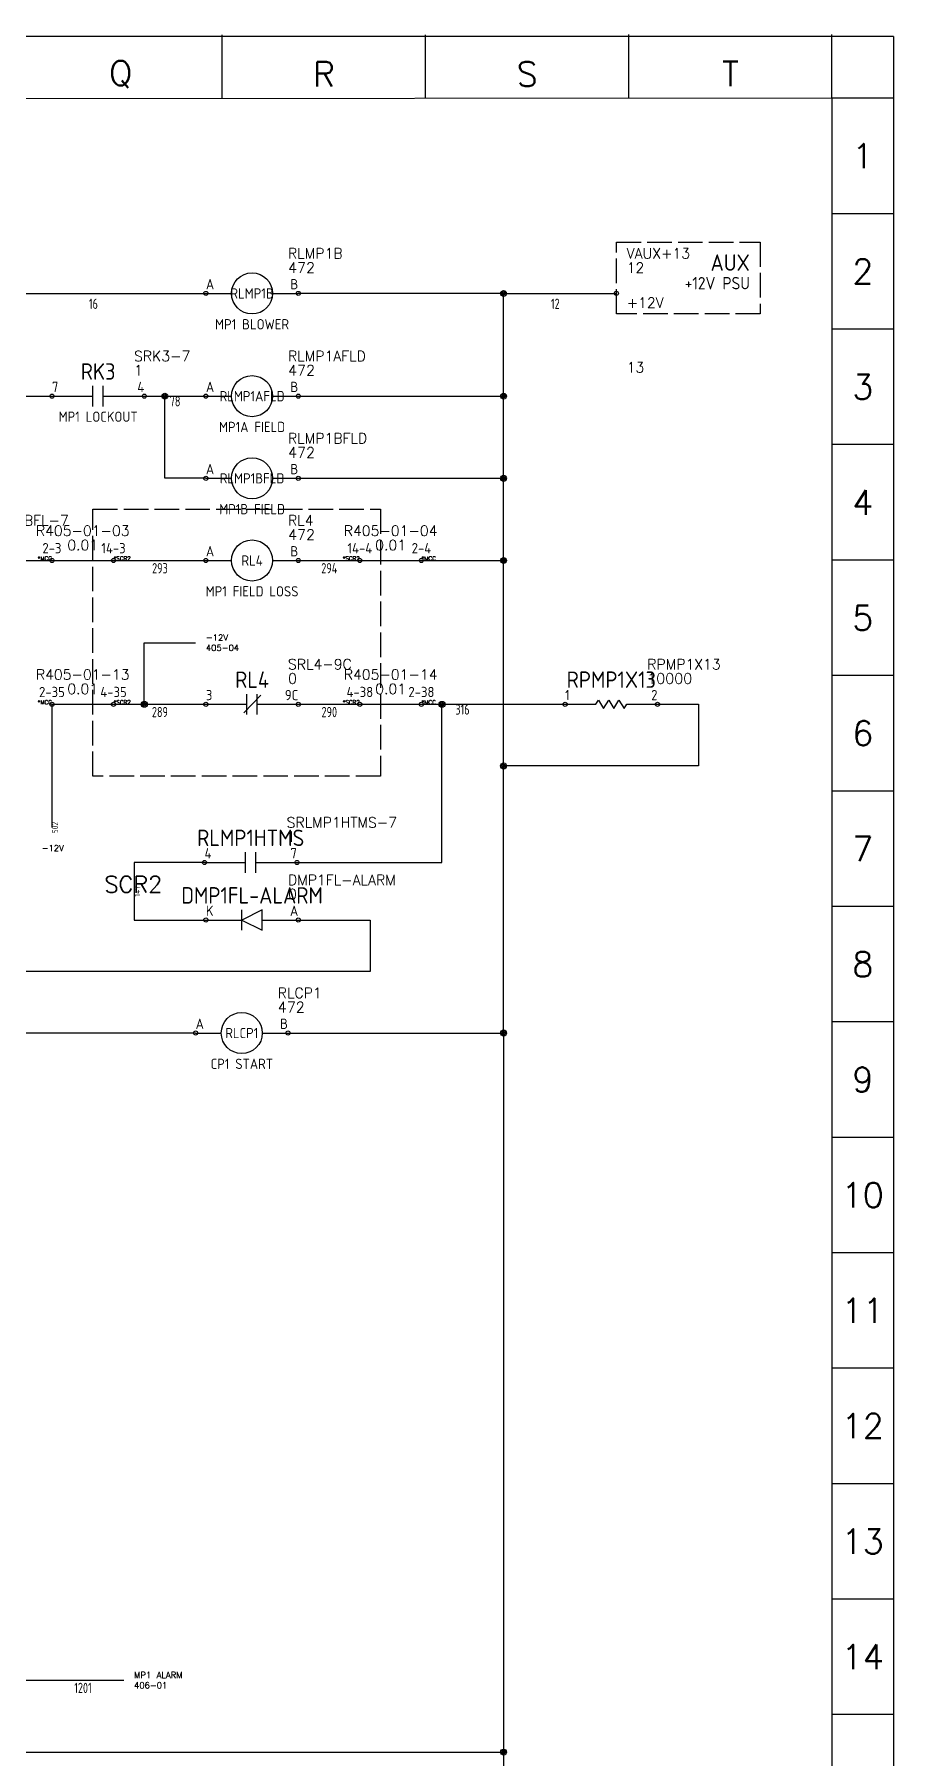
# Model space of a CAD drawing. Header units: millimetres. Extents: x 0 to 1020, y 0 to 646.
# Drawn here: x 810.7 to 1020, y 226.2 to 645.5 of the extents above; entities that cross this region are included whole.
import ezdxf
from ezdxf.enums import TextEntityAlignment as Align

# ---------------------------------------------------------------- set-up
doc = ezdxf.new("R2010")
doc.units = ezdxf.units.MM
doc.header["$LTSCALE"] = 0.5
doc.linetypes.add('ACAD_ISO02W100', pattern=[15, 12, -3])
for name, color, linetype in [('LOCBOX', 7, 'ACAD_ISO02W100'), ('NETLIST', 50, 'Continuous'), ('OUTLINE_GRID', 7, 'Continuous'), ('SYMS', 7, 'Continuous'), ('WIREFIXED', 7, 'Continuous'), ('WIRENO', 7, 'Continuous'), ('WIRES', 7, 'Continuous')]:
    doc.layers.add(name, color=color, linetype=linetype)
doc.styles.get("Standard").update_dxf_attribs({"font": 'txt.shx', "bigfont": 'gbcbig.shx'})
doc.styles.add('WD_IEC', font='isocp2.shx', dxfattribs={"width": 0.9, "height": 4})

# ---------------------------------------------------------------- blocks, each defined once
blk = doc.blocks.new('2010 Grid')
at = {"layer": 'OUTLINE_GRID'}
for p, q in [((850, 481.25), (0, 481.25)), ((713.75, 468.68), (713.75, 481.62)), ((755, 468.7), (755, 481.64)), ((796.25, 468.72), (796.25, 481.67)), ((837.5, 468.74), (837.5, 481.69)), ((850, 481.25), (850, 0)), ((837.5, 468.74), (12.5, 468.31)), ((837.5, 468.74), (837.5, 0)), ((850, 468.74), (837.5, 468.74)), ((850, 445.33), (837.5, 445.33)), ((850, 421.91), (837.5, 421.91)), ((850, 398.5), (837.5, 398.5)), ((850, 375.08), (837.5, 375.08)), ((850, 351.67), (837.5, 351.67)), ((850, 328.25), (837.5, 328.25)), ((850, 304.84), (837.5, 304.84)), ((850, 281.42), (837.5, 281.42)), ((850, 258.01), (837.5, 258.01)), ((850, 234.59), (837.5, 234.59)), ((850, 211.18), (837.5, 211.18)), ((850, 187.76), (837.5, 187.76)), ((850, 164.35), (837.5, 164.35)), ((850, 140.93), (837.5, 140.93))]:
    blk.add_line(p, q, dxfattribs=at)
at = {"layer": 'OUTLINE_GRID', "char_height": 5, "width": 17.7556, "attachment_point": 5}
for s, insert in [('Q', (693.12, 473.63)), ('R', (734.38, 473.65)), ('S', (775.62, 473.67)), ('T', (816.88, 473.69)), ('1', (843.75, 457.04)), ('2', (843.75, 433.62)), ('3', (843.75, 410.21)), ('4', (843.75, 386.79)), ('5', (843.75, 363.37)), ('6', (843.75, 339.96)), ('7', (843.75, 316.54)), ('8', (843.75, 293.13)), ('9', (843.75, 269.71)), ('10', (843.75, 246.3)), ('11', (843.75, 222.88)), ('12', (843.75, 199.47)), ('13', (843.75, 176.05)), ('14', (843.75, 152.64))]:
    blk.add_mtext(s, dxfattribs=dict(at, insert=insert))
blk = doc.blocks.new('WD_WNH2')
at = {"linetype": 'Continuous', "style": 'WD_IEC', "width": 0.8}
blk.add_attdef('WIRENO', text='', height=2.5, dxfattribs=at).set_placement((0, 0), align=Align.TOP_CENTER)
at = {"style": 'WD_IEC', "flags": 1}
for tag, p in [('W02USER', (0, -1.21)), ('W03USER', (0, -1.33)), ('W04USER', (0, -1.46)), ('W05USER', (0, -1.58)), ('W06USER', (0, -1.71)), ('W07USER', (0, -1.83)), ('W08USER', (0, -1.96)), ('W09USER', (0, -2.08)), ('W01USER', (0, -1.08)), ('W10USER', (0, -2.21))]:
    blk.add_attdef(tag, text='', height=0.08, dxfattribs=at).set_placement(p, align=Align.CENTER)
blk = doc.blocks.new('CONTACTOR-H')
for p, q in [((0, 0), (6.25, 0)), ((16.25, 0), (22.5, 0))]:
    blk.add_line(p, q)
for centre, radius in [((11.25, 0), 5), ((0, 0), 0.5), ((22.5, 0), 0.5)]:
    blk.add_circle(centre, radius)
at = {"style": 'WD_IEC', "flags": 1}
blk.add_attdef('LOC', text='', height=4, dxfattribs=at).set_placement((11.25, 8.5), align=Align.MIDDLE_CENTER)
at = {"style": 'WD_IEC'}
for tag, p, height, flags in [('X4TERM01', (0, 0), 0.64, 1), ('TERM01', (0, 1), 2.5, 8), ('X1TERM02', (22.5, 0), 0.64, 1)]:
    blk.add_attdef(tag, p, '', height=height, dxfattribs=dict(at, flags=flags))
for tag, height, p in [('TAG1', 4, (11.25, 0)), ('DESC1', 2.5, (11.25, -7.5))]:
    blk.add_attdef(tag, text='', height=height, dxfattribs=at).set_placement(p, align=Align.MIDDLE_CENTER)
at = {"style": 'WD_IEC', "flags": 8}
blk.add_attdef('TERM02', text='', height=2.5, dxfattribs=at).set_placement((22.5, 1), align=Align.RIGHT)
at = {"layer": 'NETLIST'}
for tag, p, height in [('NETTAG', (20, 8.5), 2.5), ('NETVALUE', (20, 5), 2.56)]:
    blk.add_attdef(tag, p, '', height=height, dxfattribs=at)
blk = doc.blocks.new('WDDOT')
for radius in [0.72, 0.449, 0.223]:
    blk.add_circle((0, 0), radius)
blk = doc.blocks.new('DCM-2')
at = {"linetype": 'ACAD_ISO02W100'}
blk.add_lwpolyline([(0, 12.5), (35, 12.5), (35, -5), (0, -5)], close=True, dxfattribs=at)
blk.add_circle((0, 0), 0.5)
at = {"style": 'WD_IEC'}
for tag, height, flags, p in [('LOC', 4, 1, (32.5, 14.5)), ('DESC1', 3, 8, (32.5, 2.5))]:
    blk.add_attdef(tag, text='', height=height, dxfattribs=dict(at, flags=flags)).set_placement(p, align=Align.MIDDLE_RIGHT)
blk.add_attdef('TAG1', text='', height=4, dxfattribs=at).set_placement((32.5, 7.5), align=Align.MIDDLE_RIGHT)
at = {"style": 'WD_IEC', "flags": 1}
blk.add_attdef('X4TERM01', (0, 0), '', height=0.5, dxfattribs=at)
blk.add_attdef('TERMDESC01', text='', height=2.5).set_placement((2.5, -1), align=Align.TOP_LEFT)
blk.add_attdef('TERM01', text='', height=2.5).set_placement((2.5, -20), align=Align.BOTTOM_LEFT)
at = {"layer": 'NETLIST'}
for tag, p in [('NETTAG', (2.5, 8.5)), ('NETVALUE', (2.5, 5))]:
    blk.add_attdef(tag, p, '', height=2.5, dxfattribs=at)
blk = doc.blocks.new('INTERCONNECT-H1')
blk.add_line((-2.5, 0), (12.5, 0))
for centre in [(-2.5, 0), (12.5, 0)]:
    blk.add_circle(centre, 0.5)
at = {"style": 'WD_IEC', "flags": 1}
for tag, height, p in [('LOC', 4, (5, 10)), ('TAG1', 4, (-2.43, 3.16)), ('DESC1', 2.5, (5, -2.5))]:
    blk.add_attdef(tag, text='', height=height, dxfattribs=at).set_placement(p, align=Align.MIDDLE_CENTER)
at = {"style": 'WD_IEC', "flags": 8}
for tag, p in [('TERM01', (-2.5, 1)), ('TERM02', (12.5, 1))]:
    blk.add_attdef(tag, text='', height=2.5, dxfattribs=at).set_placement(p, align=Align.BOTTOM_CENTER)
at = {"style": 'WD_IEC', "flags": 1}
blk.add_attdef('X4TERM01', (-2.5, 0), '', height=0.5, dxfattribs=at)
blk.add_attdef('X1TERM02', text='', height=0.5, dxfattribs=at).set_placement((12.5, 0), align=Align.RIGHT)
at = {"layer": 'NETLIST'}
for tag, p in [('NETTAG', (5, 6)), ('NETVALUE', (5, 2.5))]:
    blk.add_attdef(tag, text='', height=2.5, dxfattribs=at).set_placement(p, align=Align.CENTER)
blk.add_attdef('X4TERMDESC01', text='', height=1, dxfattribs=at).set_placement((-2.5, 0), align=Align.RIGHT)
blk.add_attdef('X1TERMDESC02', (12.5, 0), '', height=1, dxfattribs=at)
blk = doc.blocks.new('CONTACT-NO')
for p, q in [((2.5, 0), (12.5, 0)), ((12.5, -2.5), (12.5, 2.5)), ((15, -2.5), (15, 2.5)), ((15, 0), (25, 0))]:
    blk.add_line(p, q)
for centre in [(2.5, 0), (25, 0)]:
    blk.add_circle(centre, 0.5)
at = {"style": 'WD_IEC', "flags": 1}
blk.add_attdef('LOC', text='', height=4, dxfattribs=at).set_placement((13.75, 11), align=Align.MIDDLE_CENTER)
at = {"style": 'WD_IEC'}
for tag, height, p in [('TAG1', 4, (13.75, 6)), ('DESC1', 2.5, (13.75, -5))]:
    blk.add_attdef(tag, text='', height=height, dxfattribs=at).set_placement(p, align=Align.MIDDLE_CENTER)
for tag, p, height, flags in [('X4TERM01', (2.5, 0), 0.64, 1), ('TERM01', (2.5, 1), 2.5, 8), ('X1TERM02', (25, 0), 0.64, 1)]:
    blk.add_attdef(tag, p, '', height=height, dxfattribs=dict(at, flags=flags))
at = {"style": 'WD_IEC', "flags": 8}
blk.add_attdef('TERM02', text='', height=2.5, dxfattribs=at).set_placement((25, 1), align=Align.RIGHT)
at = {"layer": 'NETLIST'}
for tag, p, height in [('NETTAG', (22.5, 8.5), 2.5), ('NETVALUE', (22.5, 5), 2.56)]:
    blk.add_attdef(tag, p, '', height=height, dxfattribs=at)
blk = doc.blocks.new('CONTACT-NC')
for p, q in [((0, 0), (10, 0)), ((13.35, 2.25), (9.28, -2.05)), ((10, -2.5), (10, 2.5)), ((12.5, -2.5), (12.5, 2.5)), ((12.5, 0), (22.5, 0))]:
    blk.add_line(p, q)
for centre in [(0, 0), (22.5, 0)]:
    blk.add_circle(centre, 0.5)
at = {"style": 'WD_IEC', "flags": 1}
blk.add_attdef('LOC', text='', height=4, dxfattribs=at).set_placement((11.25, 11), align=Align.MIDDLE_CENTER)
at = {"style": 'WD_IEC'}
for tag, height, p in [('TAG1', 4, (11.25, 6)), ('DESC1', 2.5, (11.25, -5))]:
    blk.add_attdef(tag, text='', height=height, dxfattribs=at).set_placement(p, align=Align.MIDDLE_CENTER)
for tag, p, height, flags in [('X4TERM01', (0, 0), 0.64, 1), ('TERM01', (0, 1), 2.5, 8), ('X1TERM02', (22.5, 0), 0.64, 1)]:
    blk.add_attdef(tag, p, '', height=height, dxfattribs=dict(at, flags=flags))
at = {"style": 'WD_IEC', "flags": 8}
blk.add_attdef('TERM02', text='', height=2.5, dxfattribs=at).set_placement((22.5, 1), align=Align.RIGHT)
at = {"layer": 'NETLIST'}
for tag, p, height in [('NETTAG', (20, 8.5), 2.5), ('NETVALUE', (20, 5), 2.56)]:
    blk.add_attdef(tag, p, '', height=height, dxfattribs=at)
blk = doc.blocks.new('RESISTOR-1')
for p, q in [((0, 0), (7.5, 0)), ((7.5, 0), (8.12, 1)), ((8.12, 1), (9.38, -1)), ((9.38, -1), (10.62, 1)), ((10.62, 1), (11.88, -1)), ((11.88, -1), (13.12, 1)), ((13.12, 1), (14.38, -1)), ((14.38, -1), (15, 0)), ((15, 0), (22.5, 0))]:
    blk.add_line(p, q)
for centre in [(0, 0), (22.5, 0)]:
    blk.add_circle(centre, 0.5)
at = {"style": 'WD_IEC', "flags": 1}
blk.add_attdef('LOC', text='', height=4, dxfattribs=at).set_placement((11.25, 11), align=Align.MIDDLE_CENTER)
at = {"style": 'WD_IEC'}
for tag, height, p in [('TAG1', 4, (11.25, 6)), ('DESC1', 2.5, (10.75, -3))]:
    blk.add_attdef(tag, text='', height=height, dxfattribs=at).set_placement(p, align=Align.MIDDLE_CENTER)
for tag, p, height, flags in [('X4TERM01', (0, 0), 0.64, 1), ('TERM01', (0, 1), 2.5, 8), ('X1TERM02', (22.5, 0), 0.64, 1)]:
    blk.add_attdef(tag, p, '', height=height, dxfattribs=dict(at, flags=flags))
at = {"style": 'WD_IEC', "flags": 8}
blk.add_attdef('TERM02', text='', height=2.5, dxfattribs=at).set_placement((22.5, 1), align=Align.RIGHT)
at = {"layer": 'NETLIST'}
for tag, p, height in [('NETTAG', (20, 8.5), 2.5), ('NETVALUE', (20, 5), 2.56)]:
    blk.add_attdef(tag, p, '', height=height, dxfattribs=at)
blk = doc.blocks.new('DIODE-L')
for p, q in [((-22.5, 0), (-13.75, 0)), ((-13.75, -2.5), (-13.75, 2.5)), ((-8.75, 2.5), (-13.75, 0)), ((-13.75, 0), (-8.75, -2.5)), ((-8.75, -2.5), (-8.75, 2.5)), ((-8.75, 0), (0, 0))]:
    blk.add_line(p, q)
for centre in [(-22.5, 0), (0, 0)]:
    blk.add_circle(centre, 0.5)
at = {"style": 'WD_IEC', "flags": 1}
blk.add_attdef('LOC', text='', height=4, dxfattribs=at).set_placement((-11.25, 11), align=Align.MIDDLE_CENTER)
at = {"style": 'WD_IEC'}
for tag, height, p in [('TAG1', 4, (-11.25, 6)), ('DESC1', 2.5, (-11.25, -5))]:
    blk.add_attdef(tag, text='', height=height, dxfattribs=at).set_placement(p, align=Align.MIDDLE_CENTER)
for tag, p, height, flags in [('X4TERM01', (-22.5, 0), 0.64, 1), ('TERM01', (-22.5, 1), 2.5, 8), ('X1TERM02', (0, 0), 0.64, 1)]:
    blk.add_attdef(tag, p, '', height=height, dxfattribs=dict(at, flags=flags))
at = {"style": 'WD_IEC', "flags": 8}
blk.add_attdef('TERM02', text='', height=2.5, dxfattribs=at).set_placement((0, 1), align=Align.RIGHT)
at = {"layer": 'NETLIST'}
for tag, p, height in [('NETTAG', (-2.5, 8.5), 2.5), ('NETVALUE', (-2.5, 5), 2.56)]:
    blk.add_attdef(tag, p, '', height=height, dxfattribs=at)
blk = doc.blocks.new('WD_WNV2')
at = {"linetype": 'Continuous', "style": 'WD_IEC', "width": 0.8}
blk.add_attdef('WIRENO', text='', height=1.5, rotation=90, dxfattribs=at).set_placement((0, 0), align=Align.TOP_CENTER)
at = {"style": 'WD_IEC', "flags": 1}
for tag, p in [('W01USER', (1.86, -1.08)), ('W02USER', (1.86, -1.21)), ('W03USER', (1.86, -1.33)), ('W04USER', (1.86, -1.46)), ('W05USER', (1.86, -1.58)), ('W06USER', (1.86, -1.71)), ('W07USER', (1.86, -1.83)), ('W08USER', (1.86, -1.96)), ('W09USER', (1.86, -2.08)), ('W10USER', (1.86, -2.21))]:
    blk.add_attdef(tag, text='', height=0.08, dxfattribs=at).set_placement(p, align=Align.CENTER)

msp = doc.modelspace()

# ---------------------------------------------------------------- linework, layer by layer
at = {"layer": 'LOCBOX'}
msp.add_lwpolyline([(825, 530), (895, 530), (895, 465), (825, 465)], close=True, dxfattribs=at)
at = {"layer": 'WIRES'}
for p, q in [((505, 582.5), (852.5, 582.5)), ((925, 582.5), (875, 582.5)), ((925, 402.5), (925, 582.5)), ((925, 582.5), (952.5, 582.5)), ((795, 557.5), (815, 557.5)), ((837.5, 557.5), (852.5, 557.5)), ((842.5, 537.5), (842.5, 557.5)), ((875, 557.5), (925, 557.5)), ((852.5, 537.5), (842.5, 537.5)), ((875, 537.5), (925, 537.5)), ((797.5, 517.5), (815, 517.5)), ((830, 517.5), (852.5, 517.5)), ((875, 517.5), (890, 517.5)), ((905, 517.5), (925, 517.5)), ((837.5, 482.5), (837.5, 497.5)), ((837.5, 497.5), (850, 497.5)), ((815, 482.5), (815, 452.5)), ((830, 482.5), (852.5, 482.5)), ((875, 482.5), (890, 482.5)), ((905, 482.5), (940, 482.5)), ((910, 444), (910, 482.5)), ((962.5, 482.5), (972.5, 482.5)), ((972.5, 482.5), (972.5, 467.5)), ((972.5, 467.5), (925, 467.5)), ((852.17, 444), (835, 444)), ((835, 444), (835, 430)), ((874.67, 444), (910, 444)), ((835, 430), (852.5, 430)), ((875, 430), (892.5, 430)), ((892.5, 430), (892.5, 417.5)), ((892.5, 417.5), (800, 417.5)), ((850, 402.5), (542.5, 402.5)), ((872.5, 402.5), (925, 402.5)), ((925, 402.5), (925, 87.5)), ((800, 245), (832.5, 245)), ((727.5, 227.5), (925, 227.5))]:
    msp.add_line(p, q, dxfattribs=at)

# ---------------------------------------------------------------- block references
at = {"xscale": 1.2, "yscale": 1.2, "zscale": 1.2}
msp.add_blockref('2010 Grid', (0, 67.5), dxfattribs=at)
ref = msp.add_blockref('CONTACTOR-H', (852.5, 582.5))
ref.add_attrib('TERM02', 'B', dxfattribs={"height": 2.5, "style": 'WD_IEC'}).set_placement((875, 583.5), align=Align.RIGHT)
ref.add_attrib('TERM01', 'A', (852.5, 583.5), dxfattribs={"height": 2.5, "style": 'WD_IEC'})
ref.add_attrib('DESC1', 'MP1 BLOWER', dxfattribs={"height": 2.5, "style": 'WD_IEC'}).set_placement((863.75, 575), align=Align.MIDDLE_CENTER)
ref.add_attrib('TAG1', 'RLMP1B', dxfattribs={"height": 2.5, "style": 'WD_IEC'}).set_placement((863.75, 582.5), align=Align.MIDDLE_CENTER)
ref.add_attrib('NETVALUE', '472', (872.5, 587.5), dxfattribs={"layer": 'NETLIST', "height": 2.56})
ref.add_attrib('NETTAG', 'RLMP1B', (872.5, 591), dxfattribs={"layer": 'NETLIST', "height": 2.5})
ref = msp.add_blockref('DCM-2', (952.5, 582.5))
ref.add_attrib('TERMDESC01', '+12V', dxfattribs={"height": 2.5}).set_placement((955, 581.5), align=Align.TOP_LEFT)
ref.add_attrib('DESC1', '+12V PSU', dxfattribs={"height": 3, "style": 'WD_IEC'}).set_placement((985, 585), align=Align.MIDDLE_RIGHT)
ref.add_attrib('TAG1', 'AUX', dxfattribs={"height": 4, "style": 'WD_IEC'}).set_placement((985, 590), align=Align.MIDDLE_RIGHT)
ref.add_attrib('TERM01', '13', dxfattribs={"height": 2.5}).set_placement((955, 562.5), align=Align.BOTTOM_LEFT)
ref.add_attrib('NETTAG', 'VAUX+13', (955, 591), dxfattribs={"layer": 'NETLIST', "height": 2.5})
ref.add_attrib('NETVALUE', '12', (955, 587.5), dxfattribs={"layer": 'NETLIST', "height": 2.5})
ref = msp.add_blockref('CONTACT-NO', (812.5, 557.5))
ref.add_attrib('NETTAG', 'SRK3-7', (835, 566), dxfattribs={"layer": 'NETLIST', "height": 2.5})
ref.add_attrib('NETVALUE', '1', (835, 562.5), dxfattribs={"layer": 'NETLIST', "height": 2.56})
ref.add_attrib('TAG1', 'RK3', dxfattribs={"height": 4, "style": 'WD_IEC'}).set_placement((826.25, 563.5), align=Align.MIDDLE_CENTER)
ref.add_attrib('DESC1', 'MP1 LOCKOUT', dxfattribs={"height": 2.5, "style": 'WD_IEC'}).set_placement((826.25, 552.5), align=Align.MIDDLE_CENTER)
ref.add_attrib('TERM01', '7', (815, 558.5), dxfattribs={"height": 2.5, "style": 'WD_IEC'})
ref.add_attrib('TERM02', '4', dxfattribs={"height": 2.5, "style": 'WD_IEC'}).set_placement((837.5, 558.5), align=Align.RIGHT)
ref = msp.add_blockref('CONTACTOR-H', (852.5, 557.5))
ref.add_attrib('TERM02', 'B', dxfattribs={"height": 2.5, "style": 'WD_IEC'}).set_placement((875, 558.5), align=Align.RIGHT)
ref.add_attrib('TERM01', 'A', (852.5, 558.5), dxfattribs={"height": 2.5, "style": 'WD_IEC'})
ref.add_attrib('DESC1', 'MP1A FIELD', dxfattribs={"height": 2.5, "style": 'WD_IEC'}).set_placement((863.75, 550), align=Align.MIDDLE_CENTER)
ref.add_attrib('TAG1', 'RLMP1AFLD', dxfattribs={"height": 2.5, "style": 'WD_IEC'}).set_placement((863.75, 557.5), align=Align.MIDDLE_CENTER)
ref.add_attrib('NETVALUE', '472', (872.5, 562.5), dxfattribs={"layer": 'NETLIST', "height": 2.56})
ref.add_attrib('NETTAG', 'RLMP1AFLD', (872.5, 566), dxfattribs={"layer": 'NETLIST', "height": 2.5})
ref = msp.add_blockref('CONTACTOR-H', (852.5, 537.5))
ref.add_attrib('TERM02', 'B', dxfattribs={"height": 2.5, "style": 'WD_IEC'}).set_placement((875, 538.5), align=Align.RIGHT)
ref.add_attrib('TERM01', 'A', (852.5, 538.5), dxfattribs={"height": 2.5, "style": 'WD_IEC'})
ref.add_attrib('DESC1', 'MP1B FIELD', dxfattribs={"height": 2.5, "style": 'WD_IEC'}).set_placement((863.75, 530), align=Align.MIDDLE_CENTER)
ref.add_attrib('TAG1', 'RLMP1BFLD', dxfattribs={"height": 2.5, "style": 'WD_IEC'}).set_placement((863.75, 537.5), align=Align.MIDDLE_CENTER)
ref.add_attrib('NETVALUE', '472', (872.5, 542.5), dxfattribs={"layer": 'NETLIST', "height": 2.56})
ref.add_attrib('NETTAG', 'RLMP1BFLD', (872.5, 546), dxfattribs={"layer": 'NETLIST', "height": 2.5})
ref = msp.add_blockref('CONTACT-NO', (772.5, 517.5))
ref.add_attrib('NETTAG', 'SRLMP1BFL-7', (795, 526), dxfattribs={"layer": 'NETLIST', "height": 2.5})
ref.add_attrib('NETVALUE', '1', (795, 522.5), dxfattribs={"layer": 'NETLIST', "height": 2.56})
ref.add_attrib('TAG1', 'RLMP1BFL', dxfattribs={"height": 4, "style": 'WD_IEC'}).set_placement((786.25, 523.5), align=Align.MIDDLE_CENTER)
ref.add_attrib('DESC1', 'MP1B FIELD LOSS', dxfattribs={"height": 2.5, "style": 'WD_IEC'}).set_placement((786.25, 512.5), align=Align.MIDDLE_CENTER)
ref.add_attrib('TERM01', '4', (775, 518.5), dxfattribs={"height": 2.5, "style": 'WD_IEC'})
ref.add_attrib('TERM02', '7', dxfattribs={"height": 2.5, "style": 'WD_IEC'}).set_placement((797.5, 518.5), align=Align.RIGHT)
ref = msp.add_blockref('CONTACTOR-H', (852.5, 517.5))
ref.add_attrib('TERM02', 'B', dxfattribs={"height": 2.5, "style": 'WD_IEC'}).set_placement((875, 518.5), align=Align.RIGHT)
ref.add_attrib('TERM01', 'A', (852.5, 518.5), dxfattribs={"height": 2.5, "style": 'WD_IEC'})
ref.add_attrib('DESC1', 'MP1 FIELD LOSS', dxfattribs={"height": 2.5, "style": 'WD_IEC'}).set_placement((863.75, 510), align=Align.MIDDLE_CENTER)
ref.add_attrib('TAG1', 'RL4', dxfattribs={"height": 2.5, "style": 'WD_IEC'}).set_placement((863.75, 517.5), align=Align.MIDDLE_CENTER)
ref.add_attrib('NETVALUE', '472', (872.5, 522.5), dxfattribs={"layer": 'NETLIST', "height": 2.56})
ref.add_attrib('NETTAG', 'RL4', (872.5, 526), dxfattribs={"layer": 'NETLIST', "height": 2.5})
ref = msp.add_blockref('INTERCONNECT-H1', (817.5, 517.5))
ref.add_attrib('TERM02', '14-3', dxfattribs={"height": 2.5, "style": 'WD_IEC'}).set_placement((830, 518.5), align=Align.BOTTOM_CENTER)
ref.add_attrib('TERM01', '2-3', dxfattribs={"height": 2.5, "style": 'WD_IEC'}).set_placement((815, 518.5), align=Align.BOTTOM_CENTER)
ref.add_attrib('NETVALUE', '0.01', dxfattribs={"layer": 'NETLIST', "height": 2.5}).set_placement((822.5, 520), align=Align.CENTER)
ref.add_attrib('NETTAG', 'R405-01-03', dxfattribs={"layer": 'NETLIST', "height": 2.5}).set_placement((822.5, 523.5), align=Align.CENTER)
ref.add_attrib('X4TERMDESC01', '*MCC', dxfattribs={"layer": 'NETLIST', "height": 1}).set_placement((815, 517.5), align=Align.RIGHT)
ref.add_attrib('X1TERMDESC02', '*SCR2', (830, 517.5), dxfattribs={"layer": 'NETLIST', "height": 1})
ref = msp.add_blockref('INTERCONNECT-H1', (892.5, 517.5))
ref.add_attrib('TERM02', '2-4', dxfattribs={"height": 2.5, "style": 'WD_IEC'}).set_placement((905, 518.5), align=Align.BOTTOM_CENTER)
ref.add_attrib('TERM01', '14-4', dxfattribs={"height": 2.5, "style": 'WD_IEC'}).set_placement((890, 518.5), align=Align.BOTTOM_CENTER)
ref.add_attrib('NETVALUE', '0.01', dxfattribs={"layer": 'NETLIST', "height": 2.5}).set_placement((897.5, 520), align=Align.CENTER)
ref.add_attrib('NETTAG', 'R405-01-04', dxfattribs={"layer": 'NETLIST', "height": 2.5}).set_placement((897.5, 523.5), align=Align.CENTER)
ref.add_attrib('X4TERMDESC01', '*SCR2', dxfattribs={"layer": 'NETLIST', "height": 1}).set_placement((890, 517.5), align=Align.RIGHT)
ref.add_attrib('X1TERMDESC02', '*MCC', (905, 517.5), dxfattribs={"layer": 'NETLIST', "height": 1})
ref = msp.add_blockref('INTERCONNECT-H1', (817.5, 482.5))
ref.add_attrib('TERM02', '4-35', dxfattribs={"height": 2.5, "style": 'WD_IEC'}).set_placement((830, 483.5), align=Align.BOTTOM_CENTER)
ref.add_attrib('TERM01', '2-35', dxfattribs={"height": 2.5, "style": 'WD_IEC'}).set_placement((815, 483.5), align=Align.BOTTOM_CENTER)
ref.add_attrib('NETVALUE', '0.01', dxfattribs={"layer": 'NETLIST', "height": 2.5}).set_placement((822.5, 485), align=Align.CENTER)
ref.add_attrib('NETTAG', 'R405-01-13', dxfattribs={"layer": 'NETLIST', "height": 2.5}).set_placement((822.5, 488.5), align=Align.CENTER)
ref.add_attrib('X4TERMDESC01', '*MCC', dxfattribs={"layer": 'NETLIST', "height": 1}).set_placement((815, 482.5), align=Align.RIGHT)
ref.add_attrib('X1TERMDESC02', '*SCR2', (830, 482.5), dxfattribs={"layer": 'NETLIST', "height": 1})
ref = msp.add_blockref('CONTACT-NC', (852.5, 482.5))
ref.add_attrib('TERM02', '9C', dxfattribs={"height": 2.5, "style": 'WD_IEC'}).set_placement((875, 483.5), align=Align.RIGHT)
ref.add_attrib('TERM01', '3', (852.5, 483.5), dxfattribs={"height": 2.5, "style": 'WD_IEC'})
ref.add_attrib('TAG1', 'RL4', dxfattribs={"height": 4, "style": 'WD_IEC'}).set_placement((863.75, 488.5), align=Align.MIDDLE_CENTER)
ref.add_attrib('NETVALUE', '0', (872.5, 487.5), dxfattribs={"layer": 'NETLIST', "height": 2.56})
ref.add_attrib('NETTAG', 'SRL4-9C', (872.5, 491), dxfattribs={"layer": 'NETLIST', "height": 2.5})
ref = msp.add_blockref('INTERCONNECT-H1', (892.5, 482.5))
ref.add_attrib('TERM02', '2-38', dxfattribs={"height": 2.5, "style": 'WD_IEC'}).set_placement((905, 483.5), align=Align.BOTTOM_CENTER)
ref.add_attrib('TERM01', '4-38', dxfattribs={"height": 2.5, "style": 'WD_IEC'}).set_placement((890, 483.5), align=Align.BOTTOM_CENTER)
ref.add_attrib('NETVALUE', '0.01', dxfattribs={"layer": 'NETLIST', "height": 2.5}).set_placement((897.5, 485), align=Align.CENTER)
ref.add_attrib('NETTAG', 'R405-01-14', dxfattribs={"layer": 'NETLIST', "height": 2.5}).set_placement((897.5, 488.5), align=Align.CENTER)
ref.add_attrib('X4TERMDESC01', '*SCR2', dxfattribs={"layer": 'NETLIST', "height": 1}).set_placement((890, 482.5), align=Align.RIGHT)
ref.add_attrib('X1TERMDESC02', '*MCC', (905, 482.5), dxfattribs={"layer": 'NETLIST', "height": 1})
ref = msp.add_blockref('RESISTOR-1', (940, 482.5))
ref.add_attrib('NETTAG', 'RPMP1X13', (960, 491), dxfattribs={"layer": 'NETLIST', "height": 2.5})
ref.add_attrib('NETVALUE', '10000', (960, 487.5), dxfattribs={"layer": 'NETLIST', "height": 2.56})
ref.add_attrib('TAG1', 'RPMP1X13', dxfattribs={"height": 4, "style": 'WD_IEC'}).set_placement((951.25, 488.5), align=Align.MIDDLE_CENTER)
ref.add_attrib('TERM01', '1', (940, 483.5), dxfattribs={"height": 2.5, "style": 'WD_IEC'})
ref.add_attrib('TERM02', '2', dxfattribs={"height": 2.5, "style": 'WD_IEC'}).set_placement((962.5, 483.5), align=Align.RIGHT)
ref = msp.add_blockref('CONTACT-NO', (849.67, 444))
ref.add_attrib('NETTAG', 'SRLMP1HTMS-7', (872.17, 452.5), dxfattribs={"layer": 'NETLIST', "height": 2.5})
ref.add_attrib('NETVALUE', '1', (872.17, 449), dxfattribs={"layer": 'NETLIST', "height": 2.56})
ref.add_attrib('TAG1', 'RLMP1HTMS', dxfattribs={"height": 4, "style": 'WD_IEC'}).set_placement((863.42, 450), align=Align.MIDDLE_CENTER)
ref.add_attrib('TERM01', '4', (852.17, 445), dxfattribs={"height": 2.5, "style": 'WD_IEC'})
ref.add_attrib('TERM02', '7', dxfattribs={"height": 2.5, "style": 'WD_IEC'}).set_placement((874.67, 445), align=Align.RIGHT)
ref = msp.add_blockref('DIODE-L', (875, 430))
ref.add_attrib('NETTAG', 'DMP1FL-ALARM', (872.5, 438.5), dxfattribs={"layer": 'NETLIST', "height": 2.5})
ref.add_attrib('NETVALUE', '0', (872.5, 435), dxfattribs={"layer": 'NETLIST', "height": 2.56})
ref.add_attrib('TAG1', 'DMP1FL-ALARM', dxfattribs={"height": 4, "style": 'WD_IEC'}).set_placement((863.75, 436), align=Align.MIDDLE_CENTER)
ref.add_attrib('TERM01', 'K', (852.5, 431), dxfattribs={"height": 2.5, "style": 'WD_IEC'})
ref.add_attrib('TERM02', 'A', dxfattribs={"height": 2.5, "style": 'WD_IEC'}).set_placement((875, 431), align=Align.RIGHT)
ref = msp.add_blockref('CONTACTOR-H', (850, 402.5))
ref.add_attrib('TERM02', 'B', dxfattribs={"height": 2.5, "style": 'WD_IEC'}).set_placement((872.5, 403.5), align=Align.RIGHT)
ref.add_attrib('TERM01', 'A', (850, 403.5), dxfattribs={"height": 2.5, "style": 'WD_IEC'})
ref.add_attrib('DESC1', 'CP1 START', dxfattribs={"height": 2.5, "style": 'WD_IEC'}).set_placement((861.25, 395), align=Align.MIDDLE_CENTER)
ref.add_attrib('TAG1', 'RLCP1', dxfattribs={"height": 2.5, "style": 'WD_IEC'}).set_placement((861.25, 402.5), align=Align.MIDDLE_CENTER)
ref.add_attrib('NETVALUE', '472', (870, 407.5), dxfattribs={"layer": 'NETLIST', "height": 2.56})
ref.add_attrib('NETTAG', 'RLCP1', (870, 411), dxfattribs={"layer": 'NETLIST', "height": 2.5})
at = {"layer": 'SYMS'}
for p in [(925, 582.5), (842.5, 557.5), (925, 557.5), (925, 537.5), (925, 517.5), (837.5, 482.5), (910, 482.5), (925, 467.5), (925, 402.5), (925, 227.5)]:
    msp.add_blockref('WDDOT', p, dxfattribs=at)
at = {"layer": 'WIREFIXED'}
ref = msp.add_blockref('WD_WNH2', (825, 582.5), dxfattribs=at)
ref.add_attrib('WIRENOF', '16', dxfattribs={"linetype": 'Continuous', "height": 2.5, "style": 'WD_IEC', "width": 0.8}).set_placement((825.11, 581.23), align=Align.TOP_CENTER)
ref = msp.add_blockref('WD_WNH2', (937.5, 582.5), dxfattribs=at)
ref.add_attrib('WIRENOF', '12', dxfattribs={"linetype": 'Continuous', "height": 2.5, "style": 'WD_IEC', "width": 0.8}).set_placement((937.61, 581.23), align=Align.TOP_CENTER)
ref = msp.add_blockref('WD_WNH2', (841.25, 517.5), dxfattribs=at)
ref.add_attrib('WIRENOF', '293', dxfattribs={"linetype": 'Continuous', "height": 2.5, "style": 'WD_IEC', "width": 0.8}).set_placement((841.31, 516.87), align=Align.TOP_CENTER)
ref = msp.add_blockref('WD_WNH2', (882.5, 517.5), dxfattribs=at)
ref.add_attrib('WIRENOF', '294', dxfattribs={"linetype": 'Continuous', "height": 2.5, "style": 'WD_IEC', "width": 0.8}).set_placement((882.56, 516.87), align=Align.TOP_CENTER)
ref = msp.add_blockref('WD_WNH2', (841.25, 482.5), dxfattribs=at)
ref.add_attrib('WIRENOF', '289', dxfattribs={"linetype": 'Continuous', "height": 2.5, "style": 'WD_IEC', "width": 0.8}).set_placement((841.31, 481.87), align=Align.TOP_CENTER)
ref = msp.add_blockref('WD_WNH2', (882.5, 482.5), dxfattribs=at)
ref.add_attrib('WIRENOF', '290', dxfattribs={"linetype": 'Continuous', "height": 2.5, "style": 'WD_IEC', "width": 0.8}).set_placement((882.56, 481.87), align=Align.TOP_CENTER)
ref = msp.add_blockref('WD_WNV2', (815, 452.5), dxfattribs=at)
ref.add_attrib('WIRENOF', '502', dxfattribs={"linetype": 'Continuous', "height": 1.5, "rotation": 90, "style": 'WD_IEC', "width": 0.8}).set_placement((815, 452.5), align=Align.TOP_CENTER)
ref = msp.add_blockref('WD_WNH2', (822.5, 245), dxfattribs=at)
ref.add_attrib('WIRENOF', '1201', dxfattribs={"linetype": 'Continuous', "height": 2.5, "style": 'WD_IEC', "width": 0.8}).set_placement((822.56, 244.37), align=Align.TOP_CENTER)
at = {"layer": 'WIRENO'}
ref = msp.add_blockref('WD_WNH2', (845, 557.5), dxfattribs=at)
ref.add_attrib('WIRENO', '78', dxfattribs={"linetype": 'Continuous', "height": 2.5, "style": 'WD_IEC', "width": 0.8}).set_placement((845, 557.5), align=Align.TOP_CENTER)
ref = msp.add_blockref('WD_WNH2', (915, 482.5), dxfattribs=at)
ref.add_attrib('WIRENO', '316', dxfattribs={"linetype": 'Continuous', "height": 2.5, "style": 'WD_IEC', "width": 0.8}).set_placement((915, 482.5), align=Align.TOP_CENTER)
ref = msp.add_blockref('WD_WNV2', (835, 437), dxfattribs=at)
ref.add_attrib('WIRENO', '147', dxfattribs={"linetype": 'Continuous', "height": 1.5, "rotation": 90, "style": 'WD_IEC', "width": 0.8}).set_placement((835, 437), align=Align.TOP_CENTER)

# ---------------------------------------------------------------- texts
at = {"char_height": 1.5, "attachment_point": 4}
for s, insert in [('-12V\\P405-04', (852.5, 497.5)), ('-12V', (812.5, 447.5)), ('MP1 ALARM\\P406-01', (835, 245))]:
    msp.add_mtext_dynamic_manual_height_columns(s, width=15, gutter_width=0.5, heights=[0], dxfattribs=dict(at, insert=insert))
at = {"layer": 'LOCBOX'}
msp.add_text('SCR2', height=4, dxfattribs=at).set_placement((834.83, 435.5), align=Align.BOTTOM_CENTER)

doc.saveas('drawing.dxf')
